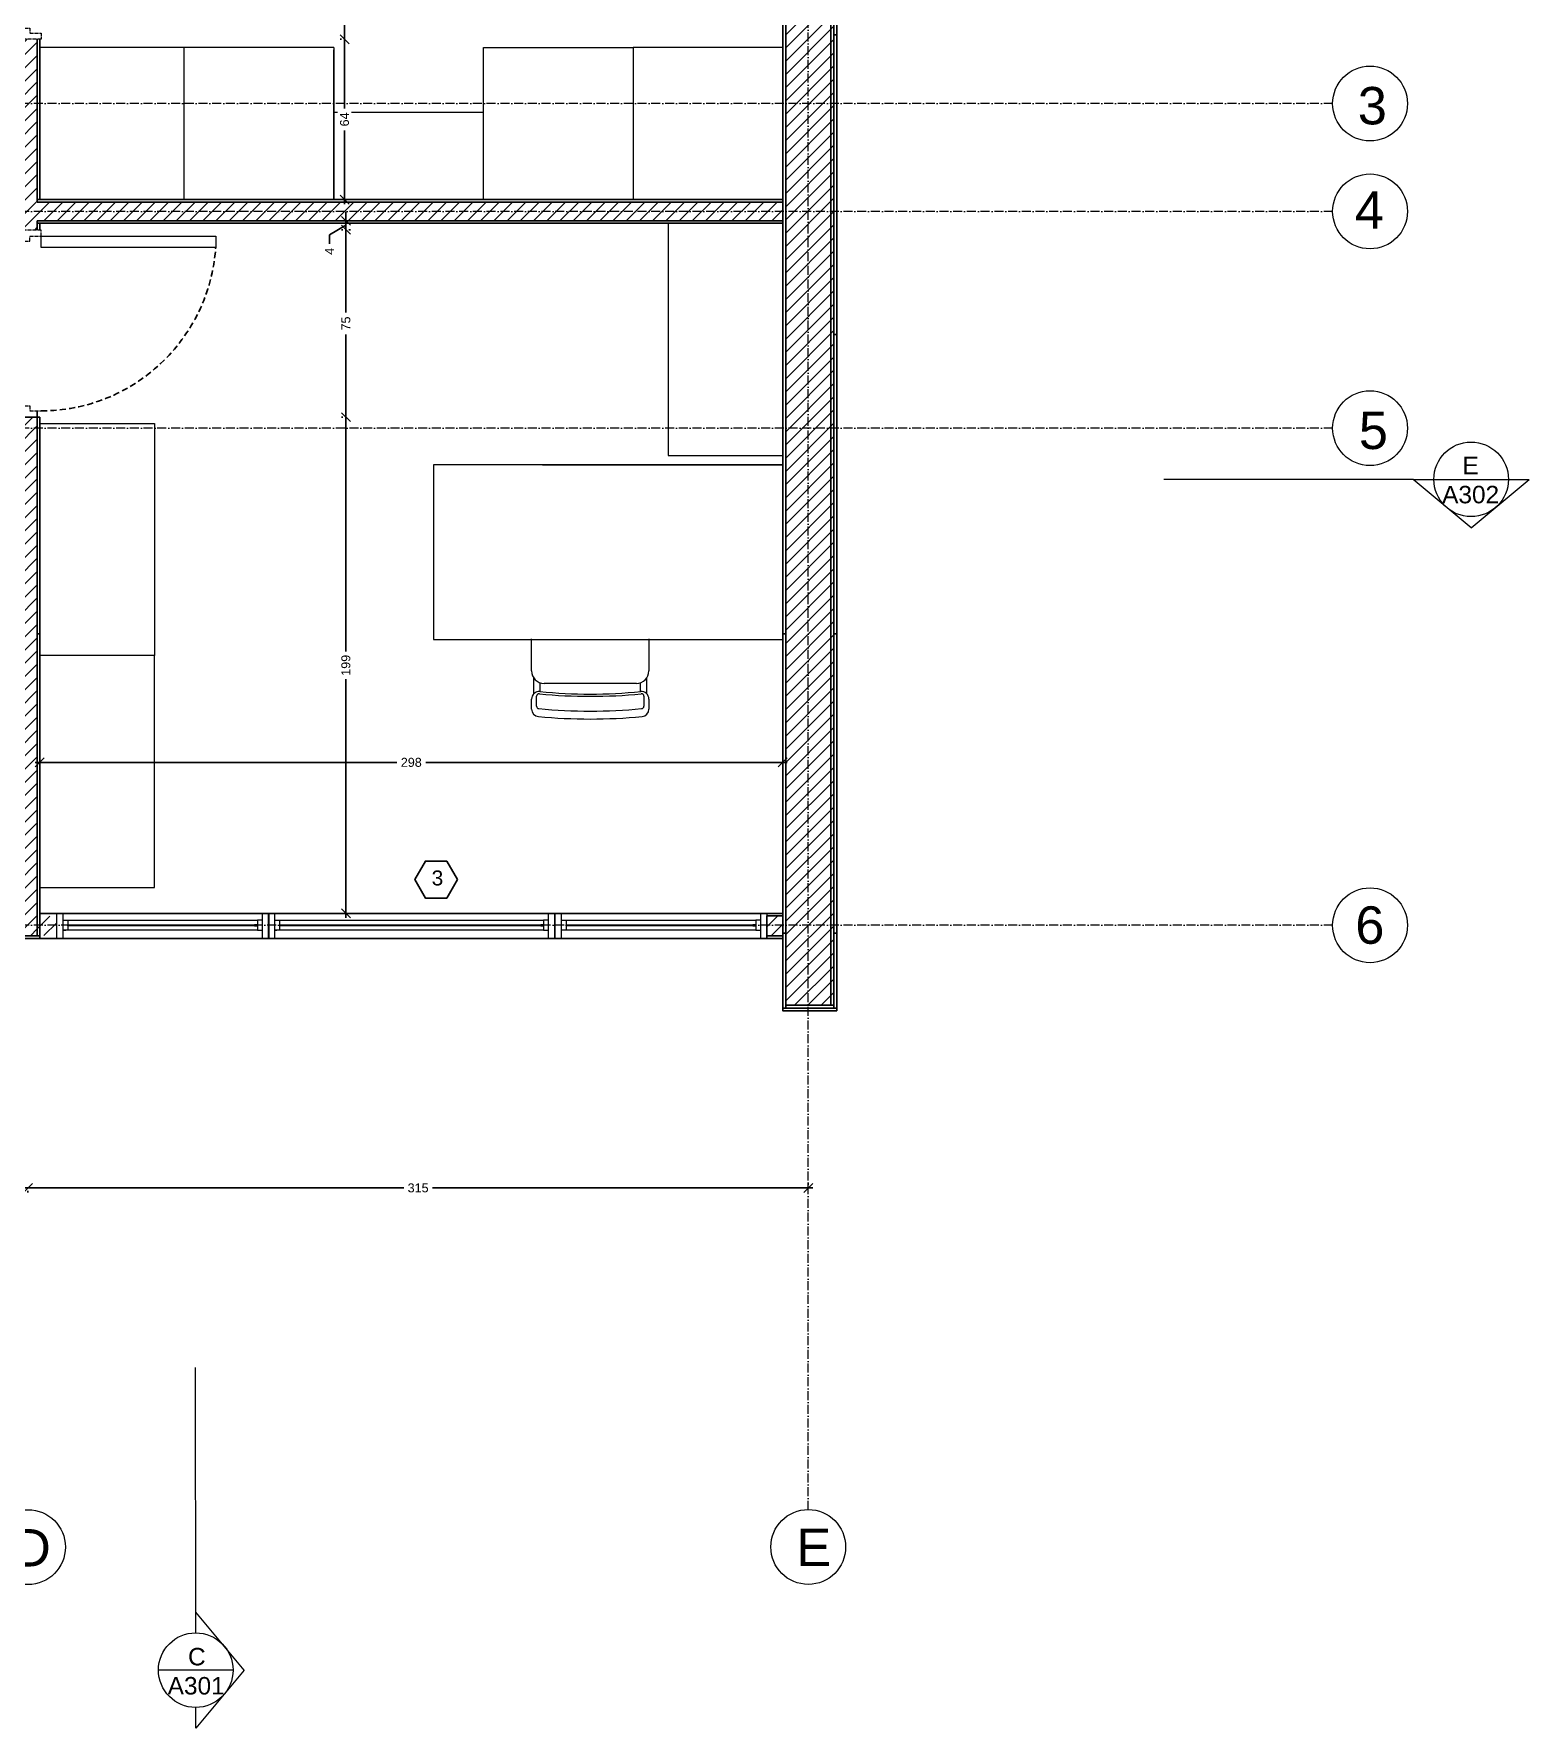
# Model space of a CAD drawing. Header units: centimetres. Extents: x 1059 to 7420, y -439 to 4439.
# Drawn here: x 3642 to 4242, y 3063 to 3742 of the extents above; entities that cross this region are included whole.
import ezdxf

# ---------------------------------------------------------------- set-up
doc = ezdxf.new("R2010")
doc.units = ezdxf.units.CM
doc.header["$MEASUREMENT"] = 0
for name, pattern in [('ACAD_ISO10W100', [18, 12, -3, 0, -3]), ('CENTER', [2, 1.25, -0.25, 0.25, -0.25]), ('HIDDEN', [0.375, 0.25, -0.125])]:
    doc.linetypes.add(name, pattern=pattern)
doc.layers.add('ARREDI', color=8, linetype='Continuous', lineweight=18)
doc.layers.add('CAMPITURE', color=7, linetype='Continuous', lineweight=25)
for name, color, linetype in [('INFISSI', 4, 'Continuous'), ('NUMERAZIONE', 30, 'Continuous'), ('quote nuove', 2, 'Continuous'), ('STRUTTURA', 1, 'Continuous')]:
    doc.layers.add(name, color=color, linetype=linetype)
doc.layers.get('0').off()
doc.styles.add('ARIAL', font='Arial.ttf')
doc.styles.get("Standard").update_dxf_attribs({"font": 'Arial.ttf'})
doc.dimstyles.new('TICK_36', dxfattribs={"dimtxt": 3.6, "dimasz": 3.6, "dimexe": 1.8, "dimexo": 1.2, "dimgap": 1.8, "dimtad": 0, "dimdec": 0, "dimzin": 0, "dimdsep": 46, "dimtxsty": 'ARIAL', "dimblk": 'OBLIQUE', "dimcen": 1.8, "dimdle": 1.8, "dimclrd": 256, "dimclrt": 256, "dimadec": 0, "dimazin": 0, "dimtfac": 1, "dimtdec": 0, "dimtmove": 1, "dimatfit": 3, "dimldrblk": 'OPEN90', "dimfxl": 1, "dimtfill": 1, "dimtolj": 1, "dimtzin": 0, "dimarcsym": 0})
pattern_1 = [(45, (-311.728, 3670.2875), (-2.6516504, 2.6516504), [])]

# ---------------------------------------------------------------- blocks, each defined once
blk = doc.blocks.new('_Oblique')
at = {"color": 0, "linetype": 'ByBlock', "lineweight": -2}
blk.add_line((-0.5, -0.5), (0.5, 0.5), dxfattribs=at)
blk = doc.blocks.new('*D521')
at = {"layer": 'quote nuove', "color": 0, "lineweight": -2, "transparency": 16777216}
for p, q in [((3952.69, 3280.4), (3952.69, 3281)), ((3639.92, 3278), (3639.92, 3277.4))]:
    blk.add_line(p, q, dxfattribs=at)
at = {"layer": 'quote nuove', "lineweight": -2, "transparency": 16777216}
for p, q in [((3638.12, 3279.2), (3790.55, 3279.2)), ((3954.49, 3279.2), (3802.06, 3279.2))]:
    blk.add_line(p, q, dxfattribs=at)
at = {"layer": 'quote nuove', "lineweight": -2, "transparency": 16777216, "xscale": 3.6, "yscale": 3.6, "zscale": 3.6, "rotation": 180}
blk.add_blockref('_Oblique', (3639.92, 3279.2), dxfattribs=at)
at = {"layer": 'quote nuove', "lineweight": -2, "transparency": 16777216, "xscale": 3.6, "yscale": 3.6, "zscale": 3.6}
blk.add_blockref('_Oblique', (3952.69, 3279.2), dxfattribs=at)
at = {"layer": 'quote nuove', "lineweight": 0, "transparency": 16777216, "insert": (3796.31, 3279.2), "char_height": 3.6, "attachment_point": 5, "style": 'ARIAL', "bg_fill": 3, "box_fill_scale": 1.25, "bg_fill_color": 256, "bg_fill_true_color": 13158600, "bg_fill_transparency": 0}
blk.add_mtext('\\A1;315', dxfattribs=at)
blk = doc.blocks.new('_Open90')
at = {"color": 0, "linetype": 'ByBlock', "lineweight": -2}
for p, q in [((0, 0), (-1, 0)), ((-0.5, 0.5), (0, 0)), ((0, 0), (-0.5, -0.5))]:
    blk.add_line(p, q, dxfattribs=at)
blk = doc.blocks.new('*D529')
at = {"layer": 'quote nuove', "lineweight": -2, "transparency": 16777216}
for p, q in [((3642.88, 3449.75), (3787.75, 3449.75)), ((3944.28, 3449.75), (3799.4, 3449.75))]:
    blk.add_line(p, q, dxfattribs=at)
at = {"layer": 'quote nuove', "color": 0, "lineweight": -2, "transparency": 16777216}
for p, q in [((3644.68, 3450.95), (3644.68, 3451.55)), ((3942.48, 3450.95), (3942.48, 3451.55))]:
    blk.add_line(p, q, dxfattribs=at)
at = {"layer": 'quote nuove', "lineweight": -2, "transparency": 16777216, "xscale": 3.6, "yscale": 3.6, "zscale": 3.6, "rotation": 180}
blk.add_blockref('_Oblique', (3644.68, 3449.75), dxfattribs=at)
at = {"layer": 'quote nuove', "lineweight": -2, "transparency": 16777216, "xscale": 3.6, "yscale": 3.6, "zscale": 3.6}
blk.add_blockref('_Oblique', (3942.48, 3449.75), dxfattribs=at)
at = {"layer": 'quote nuove', "lineweight": 0, "transparency": 16777216, "insert": (3793.58, 3449.75), "char_height": 3.6, "attachment_point": 5, "style": 'ARIAL', "bg_fill": 3, "box_fill_scale": 1.25, "bg_fill_color": 256, "bg_fill_true_color": 13158600, "bg_fill_transparency": 0}
blk.add_mtext('\\A1;298', dxfattribs=at)
blk = doc.blocks.new('*D538')
at = {"layer": 'quote nuove', "color": 0, "lineweight": -2, "transparency": 16777216}
for p, q in [((3765.62, 3739.58), (3765.02, 3739.58)), ((3765.62, 3675.3), (3765.02, 3675.3))]:
    blk.add_line(p, q, dxfattribs=at)
at = {"layer": 'quote nuove', "lineweight": -2, "transparency": 16777216}
for p, q in [((3766.82, 3741.38), (3766.82, 3711.84)), ((3766.82, 3673.5), (3766.82, 3703.04))]:
    blk.add_line(p, q, dxfattribs=at)
at = {"layer": 'quote nuove', "lineweight": -2, "transparency": 16777216, "xscale": 3.6, "yscale": 3.6, "zscale": 3.6}
for p, rotation in [((3766.82, 3739.58), 90), ((3766.82, 3675.3), 270)]:
    blk.add_blockref('_Oblique', p, dxfattribs=dict(at, rotation=rotation))
at = {"layer": 'quote nuove', "lineweight": 0, "transparency": 16777216, "insert": (3766.82, 3707.44), "char_height": 3.6, "attachment_point": 5, "rotation": 90, "style": 'ARIAL', "bg_fill": 3, "box_fill_scale": 1.25, "bg_fill_color": 256, "bg_fill_true_color": 13158600, "bg_fill_transparency": 0}
blk.add_mtext('\\A1;64', dxfattribs=at)
blk = doc.blocks.new('*D539')
at = {"layer": 'quote nuove', "lineweight": -2, "transparency": 16777216}
for p, q in [((3766.82, 3816.38), (3766.82, 3781.45)), ((3766.82, 3737.78), (3766.82, 3772.7))]:
    blk.add_line(p, q, dxfattribs=at)
at = {"layer": 'quote nuove', "color": 0, "lineweight": -2, "transparency": 16777216}
for p, q in [((3765.62, 3814.58), (3765.02, 3814.58)), ((3765.62, 3739.58), (3765.02, 3739.58))]:
    blk.add_line(p, q, dxfattribs=at)
at = {"layer": 'quote nuove', "lineweight": -2, "transparency": 16777216, "xscale": 3.6, "yscale": 3.6, "zscale": 3.6}
for p, rotation in [((3766.82, 3814.58), 90), ((3766.82, 3739.58), 270)]:
    blk.add_blockref('_Oblique', p, dxfattribs=dict(at, rotation=rotation))
at = {"layer": 'quote nuove', "lineweight": 0, "transparency": 16777216, "insert": (3766.82, 3777.08), "char_height": 3.6, "attachment_point": 5, "rotation": 90, "style": 'ARIAL', "bg_fill": 3, "box_fill_scale": 1.25, "bg_fill_color": 256, "bg_fill_true_color": 13158600, "bg_fill_transparency": 0}
blk.add_mtext('\\A1;75', dxfattribs=at)
blk = doc.blocks.new('*D540')
at = {"layer": 'quote nuove', "color": 0, "lineweight": -2, "transparency": 16777216}
for p, q in [((3766.16, 3666.8), (3765.56, 3666.8)), ((3766.16, 3663.21), (3765.56, 3663.21))]:
    blk.add_line(p, q, dxfattribs=at)
at = {"layer": 'quote nuove', "lineweight": -2, "transparency": 16777216}
for p, q in [((3767.36, 3666.8), (3767.36, 3670.4)), ((3767.36, 3666.8), (3767.36, 3663.21)), ((3767.36, 3666.8), (3767.36, 3663.21)), ((3767.36, 3665), (3760.85, 3661.22)), ((3760.85, 3661.22), (3760.85, 3657.62)), ((3767.36, 3663.21), (3767.36, 3659.61))]:
    blk.add_line(p, q, dxfattribs=at)
at = {"layer": 'quote nuove', "lineweight": -2, "transparency": 16777216, "xscale": 3.6, "yscale": 3.6, "zscale": 3.6}
for p, rotation in [((3767.36, 3666.8), 270), ((3767.36, 3663.21), 90)]:
    blk.add_blockref('_Oblique', p, dxfattribs=dict(at, rotation=rotation))
at = {"layer": 'quote nuove', "lineweight": 0, "transparency": 16777216, "insert": (3760.85, 3654.57), "char_height": 3.6, "attachment_point": 5, "rotation": 90, "style": 'ARIAL', "bg_fill": 3, "box_fill_scale": 1.25, "bg_fill_color": 256, "bg_fill_true_color": 13158600, "bg_fill_transparency": 0}
blk.add_mtext('\\A1;4', dxfattribs=at)
blk = doc.blocks.new('*D541')
at = {"layer": 'quote nuove', "lineweight": -2, "transparency": 16777216}
for p, q in [((3767.36, 3665.01), (3767.36, 3630.04)), ((3767.36, 3586.31), (3767.36, 3621.28))]:
    blk.add_line(p, q, dxfattribs=at)
at = {"layer": 'quote nuove', "color": 0, "lineweight": -2, "transparency": 16777216}
for p, q in [((3768.56, 3663.21), (3769.16, 3663.21)), ((3766.16, 3588.11), (3765.56, 3588.11))]:
    blk.add_line(p, q, dxfattribs=at)
at = {"layer": 'quote nuove', "lineweight": -2, "transparency": 16777216, "xscale": 3.6, "yscale": 3.6, "zscale": 3.6}
for p, rotation in [((3767.36, 3663.21), 90), ((3767.36, 3588.11), 270)]:
    blk.add_blockref('_Oblique', p, dxfattribs=dict(at, rotation=rotation))
at = {"layer": 'quote nuove', "lineweight": 0, "transparency": 16777216, "insert": (3767.36, 3625.66), "char_height": 3.6, "attachment_point": 5, "rotation": 90, "style": 'ARIAL', "bg_fill": 3, "box_fill_scale": 1.25, "bg_fill_color": 256, "bg_fill_true_color": 13158600, "bg_fill_transparency": 0}
blk.add_mtext('\\A1;75', dxfattribs=at)
blk = doc.blocks.new('*D542')
at = {"layer": 'quote nuove', "color": 0, "lineweight": -2, "transparency": 16777216}
for p, q in [((3766.16, 3588.11), (3765.56, 3588.11)), ((3766.16, 3389.2), (3765.56, 3389.2))]:
    blk.add_line(p, q, dxfattribs=at)
at = {"layer": 'quote nuove', "lineweight": -2, "transparency": 16777216}
for p, q in [((3767.36, 3589.91), (3767.36, 3494.26)), ((3767.36, 3387.4), (3767.36, 3483.05))]:
    blk.add_line(p, q, dxfattribs=at)
at = {"layer": 'quote nuove', "lineweight": -2, "transparency": 16777216, "xscale": 3.6, "yscale": 3.6, "zscale": 3.6}
for p, rotation in [((3767.36, 3588.11), 90), ((3767.36, 3389.2), 270)]:
    blk.add_blockref('_Oblique', p, dxfattribs=dict(at, rotation=rotation))
at = {"layer": 'quote nuove', "lineweight": 0, "transparency": 16777216, "insert": (3767.36, 3488.66), "char_height": 3.6, "attachment_point": 5, "rotation": 90, "style": 'ARIAL', "bg_fill": 3, "box_fill_scale": 1.25, "bg_fill_color": 256, "bg_fill_true_color": 13158600, "bg_fill_transparency": 0}
blk.add_mtext('\\A1;199', dxfattribs=at)

msp = doc.modelspace()

# ---------------------------------------------------------------- hatches: boundary and pattern name
at = {"layer": 'CAMPITURE'}
h = msp.add_hatch(dxfattribs=at)
h.set_pattern_fill('ANSI31', color=0, scale=30)
h.set_pattern_definition(pattern_1)
h.paths.add_polyline_path([(3962.83, 4100.24), (3943.68, 4100.1), (3943.68, 3352.5), (3962.88, 3352.5)])
h = msp.add_hatch(dxfattribs=at)
h.set_pattern_fill('ANSI31', color=256, scale=30)
h.set_pattern_definition(pattern_1)
h.paths.add_polyline_path([(3935.48, 4079.74), (3935.48, 4072.72), (3942.48, 4072.71), (3942.48, 4079.74)])
h.paths.add_polyline_path([(3643.68, 4080), (3636.43, 4080), (3636.43, 4072.5), (3636.43, 3814.58), (3643.67, 3814.58), (3643.67, 3981.3), (3643.67, 3981.3)])
h.paths.add_polyline_path([(3636.42, 4081.15), (3538.88, 4081.15), (3538.87, 4071.37), (3636.42, 4071.37)])
h.paths.add_polyline_path([(3454.18, 4081.1), (3334.18, 4081.1), (3334.18, 4079), (3334.18, 4071.5), (3454.18, 4071.5)])
h.paths.add_polyline_path([(3557.68, 4071.46), (3550.18, 4071.46), (3550.18, 3951.5), (3550.18, 3814.58), (3557.68, 3814.58)])
h.paths.add_polyline_path([(3651.44, 3388.12), (3645.78, 3388.03), (3645.78, 3380.38), (3651.44, 3380.38)])
h.paths.add_polyline_path([(3645.73, 3388.03), (3643.63, 3388.03), (3643.68, 3380.43), (3645.78, 3380.43)])
h.paths.add_polyline_path([(3942.48, 3388.2), (3936.12, 3388.2), (3936.12, 3380.2), (3942.48, 3380.2)])
h = msp.add_hatch(dxfattribs=at)
h.set_pattern_fill('ANSI31', color=0, scale=30)
h.set_pattern_definition(pattern_1)
h.paths.add_polyline_path([(3339.64, 3586.14), (3388.21, 3586.14), (3388.21, 3587.2), (3334.18, 3587.14), (3334.18, 3583.7), (3339.64, 3583.7)])
h.paths.add_polyline_path([(3339.64, 3583.7), (3334.18, 3583.7), (3334.18, 3580.26), (3388.21, 3580.26), (3388.21, 3581.17), (3339.64, 3581.17)])
h.paths.add_polyline_path([(3553.93, 3587.37), (3464.88, 3587.28), (3464.88, 3583.7), (3553.93, 3583.7)])
h.paths.add_polyline_path([(3553.93, 3583.7), (3464.88, 3583.7), (3464.88, 3580.26), (3553.93, 3580.26)])
h.paths.add_polyline_path([(3636.18, 3583.7), (3553.93, 3583.7), (3553.93, 3580.26), (3636.18, 3580.26)])
h.paths.add_polyline_path([(3636.18, 3587.46), (3553.93, 3587.37), (3553.93, 3583.7), (3636.18, 3583.7)])
h.paths.add_polyline_path([(3643.67, 3588.11), (3639.92, 3588.11), (3639.92, 3583.7), (3643.67, 3583.7)])
h.paths.add_polyline_path([(3639.92, 3588.11), (3636.18, 3588.11), (3636.18, 3583.7), (3639.92, 3583.7)])
h.paths.add_polyline_path([(3639.92, 3384.45), (3553.93, 3384.45), (3553.93, 3380.3), (3639.92, 3380.3)])
h.paths.add_polyline_path([(3643.68, 3384.45), (3639.92, 3384.45), (3639.92, 3380.3), (3643.68, 3380.3)])
h.paths.add_polyline_path([(3553.93, 3384.45), (3539.18, 3384.45), (3539.18, 3380.3), (3553.93, 3380.3)])
h.paths.add_polyline_path([(3553.93, 3387.8), (3539.17, 3387.8), (3539.18, 3384.45), (3553.93, 3384.45)])
h.paths.add_polyline_path([(3454.18, 3384.45), (3334.18, 3384.45), (3334.18, 3381.3), (3334.18, 3380.3), (3454.18, 3380.3)])
h.paths.add_polyline_path([(3454.18, 3387.8), (3377.43, 3387.8), (3377.43, 3384.45), (3454.18, 3384.45)])
h.paths.add_polyline_path([(3377.43, 3387.8), (3334.18, 3387.8), (3334.18, 3384.45), (3377.43, 3384.45)])
h.paths.add_polyline_path([(3639.92, 3670.57), (3636.17, 3670.57), (3636.17, 3663.11), (3639.92, 3663.11)])
h.paths.add_polyline_path([(3639.92, 3739.58), (3636.17, 3739.58), (3636.17, 3670.57), (3639.92, 3670.57)])
h.paths.add_polyline_path([(3942.48, 3674.3), (3643.67, 3674.3), (3643.67, 3676.3), (3643.67, 3739.58), (3639.92, 3739.58), (3639.92, 3670.57), (3942.48, 3670.57)])
h.paths.add_polyline_path([(3942.48, 3670.57), (3639.92, 3670.57), (3639.92, 3663.11), (3643.67, 3663.11), (3643.67, 3665.8), (3643.67, 3666.8), (3942.48, 3666.8)])
h.paths.add_polyline_path([(3778.05, 3666.8), (3778.05, 3673.3)])
h = msp.add_hatch(dxfattribs=at)
h.set_pattern_fill('ANSI31', color=0, scale=30)
h.set_pattern_definition(pattern_1)
h.paths.add_polyline_path([(3636.18, 3387.8), (3553.93, 3387.8), (3553.93, 3384.45), (3636.18, 3384.45)])
h.paths.add_polyline_path([(3643.68, 3587.46), (3639.92, 3587.46), (3639.92, 3384.45), (3643.68, 3384.45)])
h.paths.add_polyline_path([(3639.92, 3583.7), (3636.18, 3583.7), (3636.18, 3501.3), (3636.18, 3388.8), (3636.17, 3380.3), (3639.92, 3380.3)])

# ---------------------------------------------------------------- linework, layer by layer
at = {"layer": 'ARREDI', "lineweight": 0}
for p, q in [((3762.48, 3736.3), (3644.67, 3736.3)), ((3702.48, 3736.3), (3702.48, 3736.3)), ((3762.48, 3736.3), (3762.48, 3711.3)), ((3762.48, 3710.3), (3762.48, 3735.3)), ((3822.48, 3711.3), (3822.48, 3736.3)), ((3822.48, 3736.3), (3882.48, 3736.3)), ((3762.48, 3675.3), (3762.48, 3710.3)), ((3762.48, 3675.3), (3762.48, 3710.3)), ((3762.48, 3710.3), (3822.48, 3710.3))]:
    msp.add_line(p, q, dxfattribs=at)
at = {"layer": 'ARREDI'}
for p, q in [((3702.48, 3675.3), (3702.48, 3736.3)), ((3762.48, 3736.3), (3762.48, 3675.3)), ((3822.48, 3675.3), (3822.48, 3736.3)), ((3942.48, 3736.3), (3882.48, 3736.3)), ((3882.48, 3736.3), (3882.48, 3675.3)), ((3896.48, 3665.8), (3896.48, 3572.8)), ((3644.68, 3585.59), (3690.68, 3585.59)), ((3690.68, 3585.59), (3690.68, 3492.59)), ((3896.48, 3572.8), (3942.48, 3572.8)), ((3942.48, 3569.04), (3802.48, 3569.04)), ((3802.48, 3569.04), (3802.48, 3499.04)), ((3802.48, 3499.04), (3942.48, 3499.04)), ((3841.81, 3486.42), (3841.81, 3499.31)), ((3888.81, 3499.31), (3888.81, 3486.42)), ((3690.68, 3492.59), (3644.68, 3492.59)), ((3690.68, 3399.59), (3690.68, 3492.59)), ((3842.7, 3477.27), (3842.7, 3483.58)), ((3887.93, 3477.27), (3887.93, 3483.58)), ((3845.2, 3478.1), (3845.2, 3481.69)), ((3883.81, 3481.42), (3846.81, 3481.42)), ((3885.43, 3478.1), (3885.43, 3481.69)), ((3841.81, 3471.12), (3841.81, 3475.14)), ((3843.81, 3472.29), (3843.81, 3476.24)), ((3886.81, 3476.24), (3886.81, 3472.29)), ((3888.81, 3475.14), (3888.81, 3471.12)), ((3644.68, 3399.59), (3690.68, 3399.59))]:
    msp.add_line(p, q, dxfattribs=at)
for centre, radius, start, end in [((3846.81, 3486.42), 5, 180, 270), ((3883.81, 3486.42), 5, 270, 0), ((3844.81, 3475.14), 3, 84.35268, 180), ((3844.81, 3476.24), 1, 84.35268, 180), ((3865.31, 3683.55), 207.32, 264.35268, 275.64732), ((3865.31, 3682.46), 205.32, 264.35268, 275.64732), ((3885.81, 3475.14), 3, 0, 95.64732), ((3885.81, 3476.24), 1, 0, 95.64732), ((3844.81, 3471.12), 3, 180, 264.45941), ((3844.81, 3472.29), 1, 180, 264.45941), ((3865.31, 3683.62), 213.32, 264.45941, 275.54059), ((3885.81, 3472.29), 1, 275.54059, 0), ((3885.81, 3471.12), 3, 275.54059, 0), ((3865.31, 3682.46), 215.32, 264.45941, 275.54059)]:
    msp.add_arc(centre, radius, start, end, dxfattribs=at)
at = {"layer": 'INFISSI', "linetype": 'ByBlock'}
for p, q in [((3644.68, 3389.2), (3942.48, 3389.2)), ((3644.68, 3379.2), (3942.48, 3379.2))]:
    msp.add_line(p, q, dxfattribs=at)
at = {"layer": 'INFISSI', "color": 4, "lineweight": 0}
for p, q in [((3738.79, 3389.2), (3851.12, 3389.2)), ((3752.27, 3389.2), (3837.27, 3389.2)), ((3851.12, 3389.2), (3936.12, 3389.2)), ((3653.94, 3386.45), (3655.94, 3386.45)), ((3653.94, 3384.45), (3653.94, 3382.45)), ((3655.94, 3382.45), (3653.94, 3382.45)), ((3653.94, 3382.45), (3655.08, 3382.45)), ((3655.94, 3386.45), (3655.94, 3382.45)), ((3655.94, 3386.45), (3731.94, 3386.45)), ((3655.94, 3384.2), (3655.94, 3384.7)), ((3655.94, 3384.7), (3731.94, 3384.7)), ((3731.94, 3384.2), (3655.94, 3384.2)), ((3731.94, 3382.45), (3655.94, 3382.45)), ((3731.94, 3384.7), (3730.75, 3384.7)), ((3730.75, 3384.2), (3731.94, 3384.2)), ((3733.94, 3386.45), (3731.94, 3386.45)), ((3731.94, 3386.45), (3731.94, 3382.45)), ((3731.94, 3386.45), (3731.94, 3382.45)), ((3731.94, 3384.45), (3731.94, 3384.7)), ((3731.94, 3382.45), (3733.94, 3382.45)), ((3733.94, 3384.45), (3733.94, 3386.45)), ((3738.79, 3386.45), (3740.79, 3386.45)), ((3738.79, 3382.45), (3739.65, 3382.45)), ((3740.79, 3382.45), (3738.79, 3382.45)), ((3740.79, 3386.45), (3740.79, 3382.45)), ((3740.79, 3384.2), (3740.79, 3384.7)), ((3846.62, 3382.45), (3740.79, 3382.45)), ((3846.62, 3384.7), (3845.44, 3384.7)), ((3845.44, 3384.2), (3846.62, 3384.2)), ((3848.62, 3386.45), (3846.62, 3386.45)), ((3846.62, 3386.45), (3846.62, 3382.45)), ((3846.62, 3386.45), (3846.62, 3382.45)), ((3846.62, 3384.45), (3846.62, 3384.7)), ((3846.62, 3382.45), (3848.62, 3382.45)), ((3848.62, 3384.45), (3848.62, 3386.45)), ((3853.62, 3386.45), (3855.62, 3386.45)), ((3855.62, 3382.45), (3853.62, 3382.45)), ((3855.62, 3386.45), (3855.62, 3382.45)), ((3855.62, 3386.45), (3931.62, 3386.45)), ((3855.62, 3384.2), (3855.62, 3384.7)), ((3855.62, 3384.7), (3931.62, 3384.7)), ((3931.62, 3384.2), (3855.62, 3384.2)), ((3931.62, 3382.45), (3855.62, 3382.45)), ((3931.62, 3384.7), (3930.44, 3384.7)), ((3930.44, 3384.2), (3931.62, 3384.2)), ((3933.62, 3386.45), (3931.62, 3386.45)), ((3931.62, 3386.45), (3931.62, 3382.45)), ((3931.62, 3386.45), (3931.62, 3382.45)), ((3931.62, 3384.45), (3931.62, 3384.7)), ((3931.62, 3382.45), (3933.62, 3382.45)), ((3933.62, 3384.45), (3933.62, 3386.45)), ((3738.79, 3379.2), (3851.12, 3379.2)), ((3752.27, 3379.2), (3837.27, 3379.2)), ((3851.12, 3379.2), (3936.12, 3379.2)), ((3936.12, 3379.2), (3936.12, 3380.2))]:
    msp.add_line(p, q, dxfattribs=at)
at = {"layer": 'INFISSI', "color": 4, "linetype": 'CENTER', "lineweight": 0}
for points in [[(3645.17, 3742.08), (3645.17, 3739.58), (3636.17, 3739.58), (3636.17, 3744.08), (3640.67, 3744.08), (3640.67, 3742.08), (3645.17, 3742.08)], [(3645.17, 3660.61), (3645.17, 3663.11), (3636.17, 3663.11), (3636.17, 3658.61), (3640.67, 3658.61), (3640.67, 3660.61), (3645.17, 3660.61)], [(3643.67, 3590.61), (3643.67, 3588.11), (3636.17, 3588.11), (3636.17, 3592.61), (3640.67, 3592.61), (3640.67, 3590.61), (3645.17, 3590.61)]]:
    msp.add_lwpolyline(points, dxfattribs=at)
at = {"layer": 'INFISSI', "color": 4, "linetype": 'Continuous', "lineweight": 0}
msp.add_lwpolyline([(3715.17, 3656.11), (3645.17, 3656.11), (3645.17, 3660.61), (3715.17, 3660.61), (3715.17, 3656.11)], dxfattribs=at)
at = {"layer": 'INFISSI', "color": 4, "linetype": 'ByBlock', "lineweight": 0}
for points in [[(3651.44, 3389.2), (3653.94, 3389.2), (3653.94, 3379.2), (3651.44, 3379.2)], [(3933.62, 3389.2), (3936.12, 3389.2), (3936.12, 3379.2), (3933.62, 3379.2)]]:
    msp.add_lwpolyline(points, close=True, dxfattribs=at)
at = {"layer": 'INFISSI', "linetype": 'ByBlock'}
for points in [[(3942.48, 3389.2), (3722.82, 3389.2)], [(3727.32, 3379.2), (3942.48, 3379.2)]]:
    msp.add_lwpolyline(points, dxfattribs=at)
at = {"layer": 'INFISSI', "color": 4, "lineweight": 0}
for points in [[(3733.94, 3389.2), (3736.44, 3389.2), (3736.44, 3379.2), (3733.94, 3379.2)], [(3736.29, 3389.2), (3738.79, 3389.2), (3738.79, 3379.2), (3736.29, 3379.2)], [(3848.62, 3389.2), (3851.12, 3389.2), (3851.12, 3379.2), (3848.62, 3379.2)], [(3851.12, 3389.2), (3853.62, 3389.2), (3853.62, 3379.2), (3851.12, 3379.2)]]:
    msp.add_lwpolyline(points, close=True, dxfattribs=at)
at = {"layer": 'INFISSI', "color": 4, "linetype": 'HIDDEN', "lineweight": -2, "ltscale": 10}
msp.add_arc((3645.07, 3660.88), 70.27, 270.08643, 356.10934, dxfattribs=at)
at = {"layer": 'NUMERAZIONE', "lineweight": 0}
for p, q in [((4195.15, 3563.19), (4095.15, 3563.19)), ((4218.39, 3543.8), (4195.15, 3563.19)), ((4195.15, 3563.19), (4241.63, 3563.19)), ((4218.39, 3543.8), (4241.63, 3563.19)), ((3707.18, 3100.89), (3707.08, 3207.26)), ((3726.57, 3085.94), (3707.18, 3109.18)), ((3722.13, 3085.94), (3692.23, 3085.94)), ((3726.57, 3085.94), (3707.18, 3062.7)), ((3707.18, 3062.7), (3707.18, 3070.99))]:
    msp.add_line(p, q, dxfattribs=at)
at = {"layer": 'NUMERAZIONE'}
msp.add_lwpolyline([(3812.06, 3402.79), (3807.78, 3410.19), (3799.23, 3410.19), (3794.96, 3402.79), (3799.23, 3395.38), (3807.78, 3395.38)], close=True, dxfattribs=at)
at = {"layer": 'NUMERAZIONE', "lineweight": 0}
for centre in [(4218.39, 3563.19), (3707.18, 3085.94)]:
    msp.add_circle(centre, 14.95, dxfattribs=at)
at = {"layer": 'quote nuove', "color": 253, "linetype": 'ACAD_ISO10W100', "lineweight": 0, "ltscale": 0.3}
for p, q in [((3952.69, 3150.2), (3952.68, 4302.41)), ((4162.88, 3670.57), (3312.57, 3670.57)), ((4162.88, 3583.7), (3311.11, 3583.7)), ((4162.88, 3384.45), (3312.57, 3384.45))]:
    msp.add_line(p, q, dxfattribs=at)
at = {"layer": 'quote nuove', "color": 253, "lineweight": 0}
for centre in [(4177.88, 3713.8), (4177.88, 3670.57), (4177.88, 3583.7), (4177.88, 3384.48), (3639.92, 3135.24), (3952.68, 3135.29)]:
    msp.add_circle(centre, 15, dxfattribs=at)
at = {"layer": 'STRUTTURA'}
for p, q in [((3964.08, 3935.5), (3964.08, 3735.5)), ((3644.67, 3676.3), (3644.67, 3736.3)), ((3643.67, 3674.3), (3643.67, 3676.3)), ((3643.67, 3675.3), (3942.48, 3675.3)), ((3643.67, 3674.3), (3942.48, 3674.3)), ((3644.67, 3675.3), (3644.67, 3676.3)), ((3762.48, 3675.3), (3702.48, 3675.3)), ((3882.48, 3675.3), (3822.48, 3675.3)), ((3943.68, 3675.3), (3943.68, 3674.3)), ((3942.41, 3666.8), (3643.67, 3666.8)), ((3643.67, 3665.8), (3643.67, 3666.8)), ((3942.48, 3665.8), (3643.67, 3665.8)), ((3942.48, 3665.8), (3896.48, 3665.8)), ((3942.48, 3665.8), (3907.48, 3665.8)), ((3942.48, 3572.8), (3942.48, 3665.8)), ((3964.08, 3524.8), (3964.08, 3599.8)), ((3637.17, 3588.11), (3644.67, 3588.11)), ((3644.68, 3492.59), (3644.68, 3585.59)), ((3644.67, 3579.59), (3644.67, 3519.59)), ((3942.48, 3456.28), (3942.47, 3526.27)), ((3964.08, 3524.8), (3964.08, 3449.8)), ((3942.48, 3456.28), (3942.48, 3516.28)), ((3942.48, 3389.2), (3942.48, 3388.2)), ((3942.48, 3388.2), (3936.12, 3388.2)), ((3936.12, 3380.2), (3942.48, 3380.2))]:
    msp.add_line(p, q, dxfattribs=at)
at = {"layer": 'STRUTTURA', "linetype": 'Continuous'}
msp.add_line((3846.13, 3569.04), (3942.48, 3569.04), dxfattribs=at)
at = {"layer": 'STRUTTURA'}
for points in [[(3962.88, 3352.5), (3943.68, 3352.5), (3943.68, 4100.1), (3962.88, 4100.1)], [(3943.68, 4100.1), (3961.68, 4100.1), (3961.68, 3352.5), (3943.68, 3352.5)], [(3962.88, 3741.3), (3962.88, 3861.3), (3964.08, 3861.3), (3964.08, 3741.3)], [(3962.88, 3621.3), (3962.88, 3741.3), (3964.08, 3741.3), (3964.08, 3621.3)], [(3962.88, 3501.3), (3962.88, 3621.3), (3964.08, 3621.3), (3964.08, 3501.3)], [(3644.68, 3501.3), (3644.68, 3380.3), (3643.68, 3380.3), (3643.68, 3501.3)], [(3942.48, 3381.3), (3942.48, 3501.3), (3943.68, 3501.3), (3943.68, 3381.3)], [(3962.88, 3381.3), (3962.88, 3501.3), (3964.08, 3501.3), (3964.08, 3381.3)], [(3644.68, 3380.3), (3644.68, 3379.2), (3539.18, 3379.2), (3539.18, 3380.3)], [(3962.88, 3351.3), (3962.88, 3381.3), (3964.08, 3381.3), (3964.08, 3351.3)]]:
    msp.add_lwpolyline(points, close=True, dxfattribs=at)
for points in [[(3943.68, 3674.3), (3943.68, 3863.8), (3942.48, 3863.8), (3942.48, 3674.3)], [(3643.67, 3675.3), (3643.67, 3739.58)], [(3644.67, 3739.58), (3644.67, 3675.3)], [(3942.48, 3677.67), (3942.48, 3501.3), (3943.68, 3501.3), (3943.68, 3674.3)], [(3643.67, 3663.21), (3643.67, 3665.8)], [(3644.67, 3665.8), (3644.67, 3663.21)], [(3643.68, 3501.3), (3643.67, 3501.3), (3643.67, 3590.61)], [(3644.67, 3588.11), (3644.67, 3501.3)], [(3943.32, 3381.3), (3943.68, 3381.3), (3943.68, 3351.3), (3942.48, 3351.3), (3942.48, 3381.3)], [(3952.68, 3351.3), (3942.48, 3351.3), (3942.48, 3350.2), (3952.68, 3350.2)], [(3952.68, 3351.3), (3943.68, 3351.3), (3943.68, 3352.5), (3952.68, 3352.5)], [(3952.68, 3351.3), (3962.88, 3351.3), (3962.88, 3352.5), (3952.68, 3352.5)], [(3952.68, 3351.3), (3964.08, 3351.3), (3964.08, 3350.2), (3952.68, 3350.2)]]:
    msp.add_lwpolyline(points, dxfattribs=at)
at = {"layer": 'STRUTTURA', "linetype": 'ByBlock'}
msp.add_lwpolyline([(3936.12, 3388.2), (3942.48, 3388.2), (3942.48, 3380.2), (3936.12, 3380.2)], close=True, dxfattribs=at)

# ---------------------------------------------------------------- texts
at = {"layer": 'NUMERAZIONE', "lineweight": 0, "char_height": 7, "attachment_point": 7}
for s, insert in [('\\pt7,14;   E\\P\\pi-7,l7,tz;A302', (4206.77, 3553.49)), ('\\pi-7,l7;   C\\PA301', (3695.94, 3076.08))]:
    msp.add_mtext_dynamic_manual_height_columns(s, width=18.8196, gutter_width=12.5, heights=[0], dxfattribs=dict(at, insert=insert))
at = {"layer": 'NUMERAZIONE', "ltscale": 0.1, "insert": (3801.73, 3406.43), "char_height": 6, "attachment_point": 1}
msp.add_mtext_dynamic_manual_height_columns('3', width=0.5819, gutter_width=12.5, heights=[0], dxfattribs=at)
at = {"layer": 'quote nuove', "color": 253, "lineweight": 0, "char_height": 15, "attachment_point": 1}
for s, insert in [('3', (4172.97, 3720.45)), ('4', (4171.79, 3678.67)), ('5', (4173.38, 3590.34)), ('6', (4171.96, 3392.05)), ('D', (3633.96, 3142.47)), ('E', (3947.9, 3142.65))]:
    msp.add_mtext_dynamic_manual_height_columns(s, width=15.1923, gutter_width=12.5, heights=[0], dxfattribs=dict(at, insert=insert))

# ---------------------------------------------------------------- next in the draw order: dimensions: what is measured, and where the dimension line sits
at = {"layer": 'quote nuove', "color": 253, "lineweight": 0}
dim = msp.add_linear_dim(base=(3766.82, 3675.3), p1=(3766.82, 3739.58), p2=(3766.82, 3675.3), angle=90, dimstyle='TICK_36', dxfattribs=at)
dim.commit()
dim.dimension.update_dxf_attribs({"geometry": '*D538', "text_midpoint": (3766.82, 3707.44)})
dim = msp.add_linear_dim(base=(3942.48, 3449.75), p1=(3644.67, 3449.75), p2=(3942.48, 3449.75), dimstyle='TICK_36', dxfattribs=at)
dim.commit()
dim.dimension.update_dxf_attribs({"geometry": '*D529', "text_midpoint": (3793.58, 3449.75)})
dim = msp.add_linear_dim(base=(3952.69, 3279.2), p1=(3639.92, 3279.2), p2=(3952.69, 3279.2), text='315', dimstyle='TICK_36', dxfattribs=at)
dim.commit()
dim.dimension.update_dxf_attribs({"geometry": '*D521', "text_midpoint": (3796.31, 3279.2)})

# ---------------------------------------------------------------- next in the draw order: linework, layer by layer
at = {"layer": 'quote nuove', "color": 253, "linetype": 'ACAD_ISO10W100', "lineweight": 0, "ltscale": 0.3}
msp.add_line((4162.88, 3713.8), (3312.57, 3713.8), dxfattribs=at)

# ---------------------------------------------------------------- next in the draw order: dimensions: what is measured, and where the dimension line sits
at = {"layer": 'quote nuove', "color": 253, "lineweight": 0}
dim = msp.add_linear_dim(base=(3766.82, 3814.58), p1=(3766.82, 3739.58), p2=(3766.82, 3814.58), angle=90, dimstyle='TICK_36', dxfattribs=at)
dim.commit()
dim.dimension.update_dxf_attribs({"geometry": '*D539', "text_midpoint": (3766.82, 3777.08)})
dim = msp.add_linear_dim(base=(3767.36, 3663.21), p1=(3767.36, 3666.8), p2=(3767.36, 3663.21), angle=90, dimstyle='TICK_36', dxfattribs=at)
dim.commit()
dim.dimension.update_dxf_attribs({"geometry": '*D540', "text_midpoint": (3760.85, 3655.82), "dimtype": 160})

# ---------------------------------------------------------------- next in the draw order: dimensions: what is measured, and where the dimension line sits
dim = msp.add_linear_dim(base=(3767.36, 3588.11), p1=(3767.36, 3663.21), p2=(3767.36, 3588.11), angle=90, dimstyle='TICK_36', dxfattribs=at)
dim.commit()
dim.dimension.update_dxf_attribs({"geometry": '*D541', "text_midpoint": (3767.36, 3625.66)})

# ---------------------------------------------------------------- next in the draw order: dimensions: what is measured, and where the dimension line sits
dim = msp.add_linear_dim(base=(3767.36, 3389.2), p1=(3767.36, 3588.11), p2=(3767.36, 3389.2), angle=90, dimstyle='TICK_36', dxfattribs=at)
dim.commit()
dim.dimension.update_dxf_attribs({"geometry": '*D542', "text_midpoint": (3767.36, 3488.66)})

# ---------------------------------------------------------------- next in the draw order: linework, layer by layer
at = {"layer": 'INFISSI', "color": 4, "lineweight": 0}
for p, q in [((3740.79, 3386.45), (3846.62, 3386.45)), ((3740.79, 3384.7), (3846.62, 3384.7)), ((3846.62, 3384.2), (3740.79, 3384.2))]:
    msp.add_line(p, q, dxfattribs=at)

doc.saveas('drawing.dxf')
